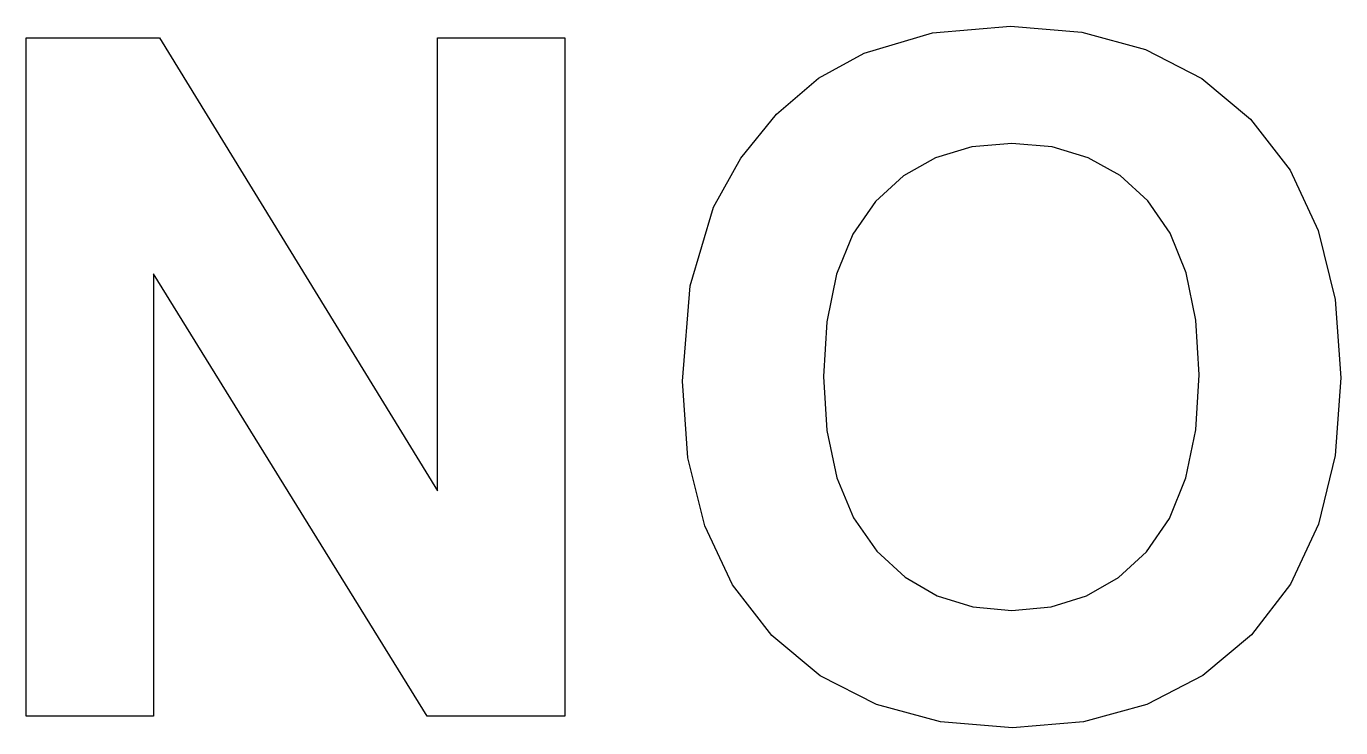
# Model space of a CAD drawing. Extents: x 32.1 to 60.3, y -174.2 to -159.1.
import ezdxf

# ---------------------------------------------------------------- set-up
doc = ezdxf.new("R2010")
doc.units = 0

msp = doc.modelspace()

# ---------------------------------------------------------------- linework, layer by layer
at = {"layer": 'Layer 1', "color": 4}
for p, q in [((51.57146, -159.258008), (53.243299, -159.11413)), ((53.243299, -159.11413), (54.770333, -159.238782)), ((32.149395, -173.907646), (32.149395, -159.362175)), ((32.149395, -159.362175), (35.006895, -159.362175)), ((35.006895, -159.362175), (40.96002, -169.075691)), ((40.96002, -169.075691), (40.96002, -159.362175)), ((40.96002, -159.362175), (43.688536, -159.362175)), ((43.688536, -159.362175), (43.688536, -173.907646)), ((50.107988, -159.689598), (51.57146, -159.258008)), ((54.770333, -159.238782), (56.136759, -159.612715)), ((49.12696, -160.23035), (50.107988, -159.689598)), ((56.136759, -159.612715), (57.342578, -160.23593)), ((48.227793, -160.999284), (49.12696, -160.23035)), ((57.342578, -160.23593), (58.387793, -161.108425)), ((47.460086, -161.939392), (48.227793, -160.999284)), ((58.387793, -161.108425), (59.232074, -162.202939)), ((53.273065, -161.624364), (52.409239, -161.702195)), ((54.135953, -161.701265), (53.273065, -161.624364)), ((46.873456, -162.993582), (47.460086, -161.939392)), ((51.633472, -161.935671), (50.945763, -162.324793)), ((52.409239, -161.702195), (51.633472, -161.935671)), ((54.908927, -161.931951), (54.135953, -161.701265)), ((55.591988, -162.316421), (54.908927, -161.931951)), ((59.232074, -162.202939), (59.835135, -163.492165)), ((50.945763, -162.324793), (50.346113, -162.86956)), ((56.185136, -162.854675), (55.591988, -162.316421)), ((46.374881, -164.680308), (46.873456, -162.993582)), ((50.346113, -162.86956), (49.859939, -163.571227)), ((56.66479, -163.549213), (56.185136, -162.854675)), ((49.859939, -163.571227), (49.512673, -164.431021)), ((57.007403, -164.402496), (56.66479, -163.549213)), ((59.835135, -163.492165), (60.196976, -164.976104)), ((40.741738, -173.907646), (34.877911, -164.422332)), ((34.877911, -164.422332), (34.877911, -173.907646)), ((49.512673, -164.431021), (49.304314, -165.448942)), ((57.212975, -165.414525), (57.007403, -164.402496)), ((46.20869, -166.724207), (46.374881, -164.680308)), ((60.196976, -164.976104), (60.317597, -166.654755)), ((49.304314, -165.448942), (49.234863, -166.624989)), ((57.281504, -166.5853), (57.212975, -165.414525)), ((46.328373, -168.36721), (46.20869, -166.724207)), ((46.20869, -166.724207), (46.20869, -166.724207)), ((49.234863, -166.624989), (49.306175, -167.785542)), ((49.234863, -166.624989), (49.234863, -166.624989)), ((57.211115, -167.771278), (57.281504, -166.5853)), ((60.317597, -166.654755), (60.197907, -168.320082)), ((49.306175, -167.785542), (49.520114, -168.796643)), ((56.999962, -168.799123), (57.211115, -167.771278)), ((46.687421, -169.823556), (46.328373, -168.36721)), ((60.197907, -168.320082), (59.838856, -169.793791)), ((49.520114, -168.796643), (49.876682, -169.658294)), ((56.648047, -169.668836), (56.999962, -168.799123)), ((47.285835, -171.093245), (46.687421, -169.823556)), ((49.876682, -169.658294), (50.375879, -170.370496)), ((56.15537, -170.380419), (56.648047, -169.668836)), ((59.838856, -169.793791), (59.240445, -171.075882)), ((50.375879, -170.370496), (50.984831, -170.928293)), ((55.552921, -170.933875), (56.15537, -170.380419)), ((50.984831, -170.928293), (51.670678, -171.326719)), ((54.871721, -171.3292), (55.552921, -170.933875)), ((48.123613, -172.176278), (47.285835, -171.093245)), ((59.240445, -171.075882), (58.402674, -172.166355)), ((51.670678, -171.326719), (52.433423, -171.565774)), ((54.111769, -171.566394), (54.871721, -171.3292)), ((52.433423, -171.565774), (53.273065, -171.645457)), ((53.273065, -171.645457), (54.111769, -171.566394)), ((49.164167, -173.042271), (48.123613, -172.176278)), ((58.402674, -172.166355), (57.364592, -173.036689)), ((50.370914, -173.660838), (49.164167, -173.042271)), ((57.364592, -173.036689), (56.165284, -173.658357)), ((51.743855, -174.031978), (50.370914, -173.660838)), ((56.165284, -173.658357), (54.80475, -174.031358)), ((34.877911, -173.907646), (32.149395, -173.907646)), ((43.688536, -173.907646), (40.741738, -173.907646)), ((53.282988, -174.155691), (51.743855, -174.031978)), ((54.80475, -174.031358), (53.282988, -174.155691))]:
    msp.add_line(p, q, dxfattribs=at)

doc.saveas('drawing.dxf')
